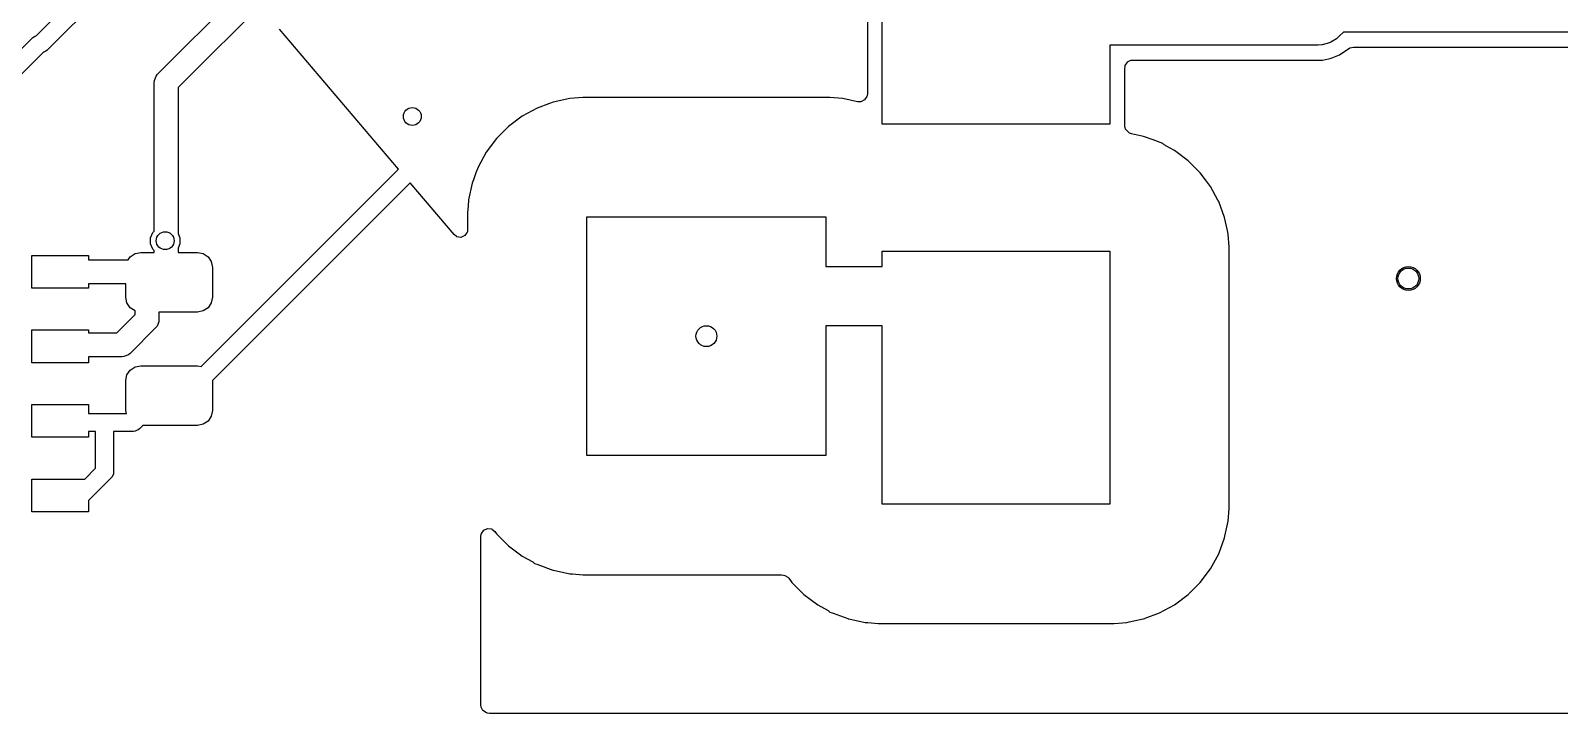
# Model space of a CAD drawing. Header units: inches. Extents: x 0.01 to 5.35, y 0.01 to 3.37.
# Drawn here: x 0.991 to 1.999, y 0.012 to 0.463 of the extents above; entities that cross this region are included whole.
import ezdxf

# ---------------------------------------------------------------- set-up
doc = ezdxf.new("R2010")
doc.units = ezdxf.units.IN
doc.header["$MEASUREMENT"] = 0
doc.layers.add('BLACK', color=250, linetype='CONTINUOUS')

msp = doc.modelspace()

# ---------------------------------------------------------------- linework, layer by layer
at = {"layer": 'BLACK', "linetype": 'CONTINUOUS'}
for p, q in [((1.0745, 0.4337), (1.3245, 0.6837)), ((1.3358, 0.6727), (1.088, 0.4249)), ((0.9947, 0.4593), (1.1689, 0.6336)), ((1.1773, 0.6252), (1.0017, 0.4496)), ((1.5427, 0.5687), (1.5427, 0.421)), ((1.5525, 0.4008), (1.5525, 0.5678)), ((0.9214, 0.3871), (0.9923, 0.458)), ((0.9923, 0.458), (0.9932, 0.4587)), ((0.9932, 0.4587), (0.9947, 0.4593)), ((1.2334, 0.3711), (1.155, 0.4636)), ((1.8475, 0.4545), (1.8426, 0.4532)), ((1.8483, 0.4549), (1.8475, 0.4545)), ((1.852, 0.4571), (1.8483, 0.4549)), ((1.8539, 0.4588), (1.852, 0.4571)), ((1.852, 0.4571), (1.852, 0.4571)), ((1.8567, 0.4616), (1.8539, 0.4588)), ((2.3145, 0.4616), (1.8567, 0.4616)), ((0.9993, 0.4483), (0.9315, 0.3805)), ((0.9995, 0.4484), (0.9993, 0.4483)), ((1.0008, 0.4489), (0.9995, 0.4484)), ((1.0017, 0.4496), (1.0008, 0.4489)), ((1.84, 0.453), (1.7025, 0.453)), ((1.7025, 0.453), (1.7025, 0.4008)), ((1.8426, 0.4532), (1.84, 0.453)), ((1.8426, 0.4532), (1.8426, 0.4532)), ((1.8429, 0.4431), (1.8468, 0.4439)), ((1.8468, 0.4439), (1.8486, 0.4443)), ((1.8486, 0.4443), (1.854, 0.4465)), ((1.854, 0.4465), (1.8563, 0.4481)), ((1.8563, 0.4481), (1.8588, 0.4497)), ((1.8588, 0.4497), (1.8589, 0.4498)), ((1.8589, 0.4498), (1.859, 0.4499)), ((1.859, 0.4499), (1.86, 0.4506)), ((1.859, 0.4499), (1.859, 0.4499)), ((1.859, 0.4499), (1.859, 0.4499)), ((1.86, 0.4506), (1.8609, 0.4511)), ((1.8609, 0.4511), (1.8632, 0.4517)), ((1.8632, 0.4517), (2.2991, 0.4517)), ((1.0736, 0.4325), (1.0745, 0.4337)), ((1.7124, 0.4375), (1.7126, 0.4389)), ((1.7124, 0.4), (1.7124, 0.4375)), ((1.7126, 0.4389), (1.7128, 0.4395)), ((1.7128, 0.4395), (1.7143, 0.4418)), ((1.7143, 0.4419), (1.7165, 0.443)), ((1.7143, 0.4418), (1.7143, 0.4419)), ((1.7165, 0.443), (1.7168, 0.443)), ((1.7168, 0.443), (1.7178, 0.4431)), ((1.7178, 0.4431), (1.8429, 0.4431)), ((1.0722, 0.4281), (1.0724, 0.4297)), ((1.0722, 0.3302), (1.0722, 0.4281)), ((1.0724, 0.4297), (1.0736, 0.4325)), ((1.088, 0.4249), (1.088, 0.3287)), ((1.3329, 0.4144), (1.3249, 0.4114)), ((1.3355, 0.4154), (1.3329, 0.4144)), ((1.3465, 0.4178), (1.3355, 0.4154)), ((1.3355, 0.4154), (1.3355, 0.4154)), ((1.3355, 0.4154), (1.3355, 0.4154)), ((1.3549, 0.4184), (1.3465, 0.4178)), ((1.518, 0.4184), (1.3549, 0.4184)), ((1.3549, 0.4184), (1.3549, 0.4184)), ((1.3549, 0.4184), (1.3549, 0.4184)), ((1.5264, 0.4178), (1.518, 0.4184)), ((1.518, 0.4184), (1.518, 0.4184)), ((1.518, 0.4184), (1.518, 0.4184)), ((1.5362, 0.4156), (1.5264, 0.4178)), ((1.5379, 0.4156), (1.5362, 0.4156)), ((1.5383, 0.4156), (1.5379, 0.4156)), ((1.5408, 0.4168), (1.5383, 0.4156)), ((1.5423, 0.4191), (1.5408, 0.4168)), ((1.5425, 0.4196), (1.5423, 0.4191)), ((1.5427, 0.421), (1.5425, 0.4196)), ((1.315, 0.406), (1.306, 0.3993)), ((1.3249, 0.4114), (1.315, 0.406)), ((1.315, 0.406), (1.315, 0.406)), ((1.3249, 0.4114), (1.3249, 0.4114)), ((1.306, 0.3993), (1.298, 0.3913)), ((1.306, 0.3993), (1.306, 0.3993)), ((1.7025, 0.4008), (1.5525, 0.4008)), ((1.7124, 0.3997), (1.7124, 0.4)), ((1.7124, 0.3996), (1.7124, 0.3997)), ((1.7124, 0.3994), (1.7124, 0.3996)), ((1.713, 0.3974), (1.7124, 0.3994)), ((1.7131, 0.3972), (1.713, 0.3974)), ((1.7151, 0.3952), (1.7131, 0.3972)), ((1.7156, 0.3949), (1.7151, 0.3952)), ((1.7169, 0.3944), (1.7156, 0.3949)), ((1.7248, 0.3927), (1.7169, 0.3944)), ((1.298, 0.3913), (1.2913, 0.3823)), ((1.298, 0.3913), (1.298, 0.3913)), ((1.7311, 0.3904), (1.7248, 0.3927)), ((1.7248, 0.3927), (1.7248, 0.3927)), ((1.7376, 0.388), (1.7311, 0.3904)), ((1.7384, 0.3871), (1.7376, 0.388)), ((1.7419, 0.3852), (1.7384, 0.3871)), ((1.7452, 0.3834), (1.7419, 0.3852)), ((1.7543, 0.3766), (1.7452, 0.3834)), ((1.7452, 0.3834), (1.7452, 0.3834)), ((1.7452, 0.3834), (1.7452, 0.3834)), ((1.7452, 0.3834), (1.7452, 0.3834)), ((1.2913, 0.3823), (1.2859, 0.3724)), ((1.2913, 0.3823), (1.2913, 0.3823)), ((1.7622, 0.3687), (1.7543, 0.3766)), ((1.7543, 0.3766), (1.7543, 0.3766)), ((1.1032, 0.2409), (1.2334, 0.3711)), ((1.2828, 0.364), (1.282, 0.3619)), ((1.2845, 0.3687), (1.2828, 0.364)), ((1.2859, 0.3724), (1.2845, 0.3687)), ((1.2859, 0.3724), (1.2859, 0.3724)), ((1.7656, 0.3641), (1.7622, 0.3687)), ((1.7622, 0.3687), (1.7622, 0.3687)), ((1.769, 0.3597), (1.7656, 0.3641)), ((1.2411, 0.3621), (1.1106, 0.2316)), ((1.2701, 0.3279), (1.2411, 0.3621)), ((1.282, 0.3619), (1.2796, 0.3508)), ((1.7738, 0.3507), (1.769, 0.3597)), ((1.769, 0.3597), (1.769, 0.3597)), ((1.769, 0.3597), (1.769, 0.3597)), ((1.769, 0.3597), (1.769, 0.3597)), ((1.2793, 0.3467), (1.279, 0.3424)), ((1.2796, 0.3508), (1.2793, 0.3467)), ((1.2796, 0.3508), (1.2796, 0.3508)), ((1.2796, 0.3508), (1.2796, 0.3508)), ((1.7744, 0.3498), (1.7738, 0.3507)), ((1.7738, 0.3507), (1.7738, 0.3507)), ((1.7783, 0.3392), (1.7744, 0.3498)), ((1.7744, 0.3498), (1.7744, 0.3498)), ((1.7744, 0.3498), (1.7744, 0.3498)), ((1.7744, 0.3498), (1.7744, 0.3498)), ((1.279, 0.3424), (1.279, 0.3314)), ((1.3577, 0.1821), (1.3577, 0.3396)), ((1.3577, 0.3396), (1.5152, 0.3396)), ((1.5152, 0.3396), (1.5152, 0.3069)), ((1.7802, 0.3307), (1.7783, 0.3392)), ((1.7783, 0.3392), (1.7783, 0.3392)), ((1.7783, 0.3392), (1.7783, 0.3392)), ((1.0699, 0.3258), (1.0714, 0.3293)), ((1.0699, 0.3219), (1.0699, 0.3258)), ((1.0714, 0.3293), (1.0722, 0.3302)), ((1.088, 0.3287), (1.0892, 0.3258)), ((1.0892, 0.3258), (1.0892, 0.3219)), ((1.2717, 0.3266), (1.2701, 0.3279)), ((1.2719, 0.3265), (1.2717, 0.3266)), ((1.2746, 0.3261), (1.2719, 0.3265)), ((1.2771, 0.3273), (1.2746, 0.3261)), ((1.2786, 0.3296), (1.2771, 0.3273)), ((1.2788, 0.33), (1.2786, 0.3296)), ((1.279, 0.3314), (1.2788, 0.33)), ((1.7807, 0.3282), (1.7802, 0.3307)), ((1.7813, 0.3198), (1.7807, 0.3282)), ((0.9915, 0.2925), (0.9915, 0.3142)), ((0.9915, 0.3142), (1.0289, 0.3142)), ((1.0289, 0.3142), (1.0289, 0.3112)), ((1.0551, 0.3112), (1.0565, 0.3132)), ((1.0565, 0.3132), (1.0597, 0.3154)), ((1.0597, 0.3154), (1.0634, 0.3161)), ((1.0634, 0.3161), (1.0722, 0.3161)), ((1.0714, 0.3184), (1.0699, 0.3219)), ((1.0722, 0.3175), (1.0714, 0.3184)), ((1.0722, 0.3161), (1.0722, 0.3175)), ((1.0892, 0.3219), (1.088, 0.319)), ((1.088, 0.319), (1.088, 0.3161)), ((1.088, 0.3161), (1.1008, 0.3161)), ((1.1008, 0.3161), (1.1046, 0.3154)), ((1.1046, 0.3154), (1.1078, 0.3132)), ((1.1078, 0.3132), (1.1099, 0.3101)), ((1.5525, 0.3069), (1.5525, 0.317)), ((1.5525, 0.317), (1.7025, 0.317)), ((1.7025, 0.317), (1.7025, 0.15)), ((1.7813, 0.1472), (1.7813, 0.3198)), ((1.0289, 0.3112), (1.0551, 0.3112)), ((1.1099, 0.3101), (1.1107, 0.3063)), ((1.1107, 0.3063), (1.1107, 0.2866)), ((1.5152, 0.3069), (1.5525, 0.3069)), ((1.0289, 0.2925), (0.9915, 0.2925)), ((1.0536, 0.2955), (1.0289, 0.2955)), ((1.0289, 0.2955), (1.0289, 0.2925)), ((1.0536, 0.2866), (1.0536, 0.2955)), ((1.0543, 0.2828), (1.0536, 0.2866)), ((1.0565, 0.2796), (1.0543, 0.2828)), ((1.1099, 0.2828), (1.1078, 0.2796)), ((1.1107, 0.2866), (1.1099, 0.2828)), ((1.0475, 0.263), (1.0597, 0.2751)), ((1.0597, 0.2775), (1.0565, 0.2796)), ((1.0597, 0.2751), (1.0597, 0.2775)), ((1.0597, 0.2775), (1.0597, 0.2775)), ((1.1008, 0.2768), (1.0754, 0.2768)), ((1.0754, 0.2768), (1.0754, 0.2719)), ((1.1046, 0.2775), (1.1008, 0.2768)), ((1.1078, 0.2796), (1.1046, 0.2775)), ((0.9915, 0.2433), (0.9915, 0.265)), ((0.9915, 0.265), (1.0289, 0.265)), ((1.0289, 0.265), (1.0289, 0.263)), ((1.0289, 0.263), (1.0475, 0.263)), ((1.0731, 0.2663), (1.0564, 0.2495)), ((1.0741, 0.2675), (1.0731, 0.2663)), ((1.0753, 0.2703), (1.0741, 0.2675)), ((1.0754, 0.2719), (1.0753, 0.2703)), ((1.5525, 0.2676), (1.5152, 0.2676)), ((1.5152, 0.2676), (1.5152, 0.1821)), ((1.5525, 0.15), (1.5525, 0.2676)), ((1.0289, 0.2433), (0.9915, 0.2433)), ((1.0508, 0.2472), (1.0289, 0.2472)), ((1.0289, 0.2472), (1.0289, 0.2433)), ((1.0523, 0.2474), (1.0508, 0.2472)), ((1.0552, 0.2486), (1.0523, 0.2474)), ((1.0564, 0.2495), (1.0552, 0.2486)), ((1.0536, 0.2315), (1.0543, 0.2353)), ((1.0543, 0.2353), (1.0565, 0.2384)), ((1.0565, 0.2384), (1.0597, 0.2406)), ((1.0597, 0.2406), (1.0634, 0.2413)), ((1.0634, 0.2413), (1.1008, 0.2413)), ((1.1008, 0.2413), (1.1032, 0.2409)), ((1.0536, 0.2118), (1.0536, 0.2315)), ((1.1106, 0.2316), (1.1107, 0.2315)), ((1.1107, 0.2315), (1.1107, 0.2118)), ((0.9915, 0.1941), (0.9915, 0.2157)), ((0.9915, 0.2157), (1.0289, 0.2157)), ((1.0289, 0.2157), (1.0289, 0.2098)), ((1.054, 0.2098), (1.0536, 0.2118)), ((1.1107, 0.2118), (1.1099, 0.208)), ((1.0289, 0.2098), (1.0395, 0.2098)), ((1.0395, 0.2098), (1.054, 0.2098)), ((1.0648, 0.202), (1.0626, 0.1998)), ((1.1008, 0.202), (1.0648, 0.202)), ((1.1046, 0.2027), (1.1008, 0.202)), ((1.1078, 0.2048), (1.1046, 0.2027)), ((1.1099, 0.208), (1.1078, 0.2048)), ((1.0289, 0.1941), (0.9915, 0.1941)), ((1.0336, 0.198), (1.0289, 0.198)), ((1.0289, 0.198), (1.0289, 0.1941)), ((1.0336, 0.1737), (1.0336, 0.198)), ((1.0585, 0.198), (1.0454, 0.198)), ((1.0454, 0.198), (1.0454, 0.1712)), ((1.0596, 0.1981), (1.0585, 0.198)), ((1.0605, 0.1985), (1.0596, 0.1981)), ((1.0617, 0.199), (1.0605, 0.1985)), ((1.0626, 0.1998), (1.0617, 0.199)), ((1.5152, 0.1821), (1.3577, 0.1821)), ((1.0265, 0.1665), (1.0336, 0.1737)), ((0.9915, 0.1449), (0.9915, 0.1665)), ((0.9915, 0.1665), (1.0265, 0.1665)), ((1.0437, 0.1671), (1.0289, 0.1523)), ((1.0445, 0.168), (1.0437, 0.1671)), ((1.0453, 0.1701), (1.0445, 0.168)), ((1.0454, 0.1712), (1.0453, 0.1701)), ((1.0289, 0.1523), (1.0289, 0.1449)), ((1.0289, 0.1449), (0.9915, 0.1449)), ((1.7025, 0.15), (1.5525, 0.15)), ((1.7807, 0.139), (1.7809, 0.1414)), ((1.7809, 0.1414), (1.7813, 0.1472)), ((1.2882, 0.1305), (1.2896, 0.1328)), ((1.2896, 0.1328), (1.2921, 0.1339)), ((1.2921, 0.1339), (1.2949, 0.1336)), ((1.2949, 0.1336), (1.295, 0.1335)), ((1.295, 0.1335), (1.2969, 0.132)), ((1.2969, 0.132), (1.298, 0.1304)), ((1.7785, 0.1288), (1.7807, 0.1387)), ((1.7807, 0.1389), (1.7807, 0.139)), ((1.7807, 0.1388), (1.7807, 0.1389)), ((1.7807, 0.1387), (1.7807, 0.1388)), ((1.2878, 0.1287), (1.288, 0.1301)), ((1.2878, 0.0172), (1.2878, 0.1287)), ((1.288, 0.1301), (1.2881, 0.1303)), ((1.2881, 0.1303), (1.2882, 0.1305)), ((1.298, 0.1304), (1.298, 0.1304)), ((1.298, 0.1304), (1.298, 0.1304)), ((1.298, 0.1304), (1.306, 0.1225)), ((1.306, 0.1225), (1.306, 0.1225)), ((1.306, 0.1225), (1.313, 0.1172)), ((1.7744, 0.1172), (1.7783, 0.1278)), ((1.7783, 0.1278), (1.7785, 0.1288)), ((1.313, 0.1172), (1.315, 0.1157)), ((1.315, 0.1157), (1.315, 0.1157)), ((1.315, 0.1157), (1.322, 0.1119)), ((1.322, 0.1119), (1.3232, 0.1107)), ((1.769, 0.1073), (1.7744, 0.1172)), ((1.3232, 0.1107), (1.3246, 0.1104)), ((1.3246, 0.1104), (1.3252, 0.1102)), ((1.3252, 0.1102), (1.3352, 0.1065)), ((1.3352, 0.1065), (1.3353, 0.1064)), ((1.3353, 0.1064), (1.3354, 0.1064)), ((1.3354, 0.1064), (1.3355, 0.1064)), ((1.3355, 0.1064), (1.3356, 0.1063)), ((1.3356, 0.1063), (1.3464, 0.104)), ((1.3464, 0.104), (1.3465, 0.104)), ((1.3465, 0.104), (1.3466, 0.104)), ((1.3466, 0.104), (1.3467, 0.104)), ((1.3467, 0.104), (1.3481, 0.1039)), ((1.3481, 0.1039), (1.3549, 0.1034)), ((1.3549, 0.1034), (1.486, 0.1034)), ((1.486, 0.1034), (1.4873, 0.1032)), ((1.4873, 0.1032), (1.4882, 0.1029)), ((1.4882, 0.1029), (1.4901, 0.1018)), ((1.4901, 0.1018), (1.4902, 0.1017)), ((1.4902, 0.1017), (1.4908, 0.1011)), ((1.4908, 0.1011), (1.4929, 0.0983)), ((1.7622, 0.0983), (1.769, 0.1073)), ((1.4929, 0.0983), (1.4929, 0.0983)), ((1.4929, 0.0983), (1.4929, 0.0983)), ((1.4929, 0.0983), (1.5008, 0.0904)), ((1.7543, 0.0904), (1.7622, 0.0983)), ((1.5008, 0.0904), (1.5008, 0.0904)), ((1.5008, 0.0904), (1.5049, 0.0873)), ((1.5049, 0.0873), (1.5099, 0.0836)), ((1.5099, 0.0836), (1.5099, 0.0836)), ((1.5099, 0.0836), (1.5168, 0.0798)), ((1.7353, 0.0782), (1.7452, 0.0836)), ((1.7452, 0.0836), (1.7543, 0.0904)), ((1.5168, 0.0798), (1.518, 0.0787)), ((1.518, 0.0787), (1.5195, 0.0783)), ((1.5195, 0.0783), (1.52, 0.0781)), ((1.52, 0.0781), (1.5298, 0.0745)), ((1.5298, 0.0745), (1.5301, 0.0744)), ((1.5301, 0.0744), (1.5301, 0.0743)), ((1.5301, 0.0743), (1.5303, 0.0743)), ((1.5303, 0.0743), (1.5303, 0.0743)), ((1.5303, 0.0743), (1.5304, 0.0743)), ((1.5304, 0.0743), (1.5412, 0.0719)), ((1.5412, 0.0719), (1.5413, 0.0719)), ((1.5413, 0.0719), (1.5414, 0.0719)), ((1.5414, 0.0719), (1.5415, 0.0719)), ((1.5415, 0.0719), (1.5429, 0.0718)), ((1.5429, 0.0718), (1.5497, 0.0713)), ((1.5497, 0.0713), (1.7054, 0.0713)), ((1.7054, 0.0713), (1.7138, 0.0719)), ((1.7138, 0.0719), (1.7154, 0.0722)), ((1.7154, 0.0722), (1.7245, 0.0742)), ((1.7245, 0.0742), (1.7246, 0.0742)), ((1.7246, 0.0742), (1.7247, 0.0743)), ((1.7247, 0.0743), (1.7248, 0.0743)), ((1.7248, 0.0743), (1.7257, 0.0745)), ((1.7257, 0.0745), (1.726, 0.0747)), ((1.726, 0.0747), (1.7353, 0.0782)), ((1.2879, 0.0162), (1.2878, 0.0172)), ((1.288, 0.0159), (1.2879, 0.0162)), ((1.2891, 0.0137), (1.288, 0.0159)), ((1.2915, 0.0122), (1.2891, 0.0137)), ((1.2891, 0.0137), (1.2891, 0.0137)), ((1.292, 0.012), (1.2915, 0.0122)), ((1.2934, 0.0118), (1.292, 0.012)), ((5.3431, 0.0118), (1.2934, 0.0118))]:
    msp.add_line(p, q, dxfattribs=at)
at = {"layer": 'BLACK'}
for centre, radius in [((1.2425, 0.4059), 0.00591), ((1.0795, 0.3239), 0.00591), ((1.8995, 0.2989), 0.00787), ((1.4365, 0.2609), 0.00689)]:
    msp.add_circle(centre, radius, dxfattribs=at)
at = {"layer": 'WHITE'}
for centre, radius in [((1.2425, 0.4059), 0.00591), ((1.0795, 0.3239), 0.00591), ((1.8995, 0.2989), 0.00689), ((1.4365, 0.2609), 0.00689)]:
    msp.add_circle(centre, radius, dxfattribs=at)

doc.saveas('drawing.dxf')
